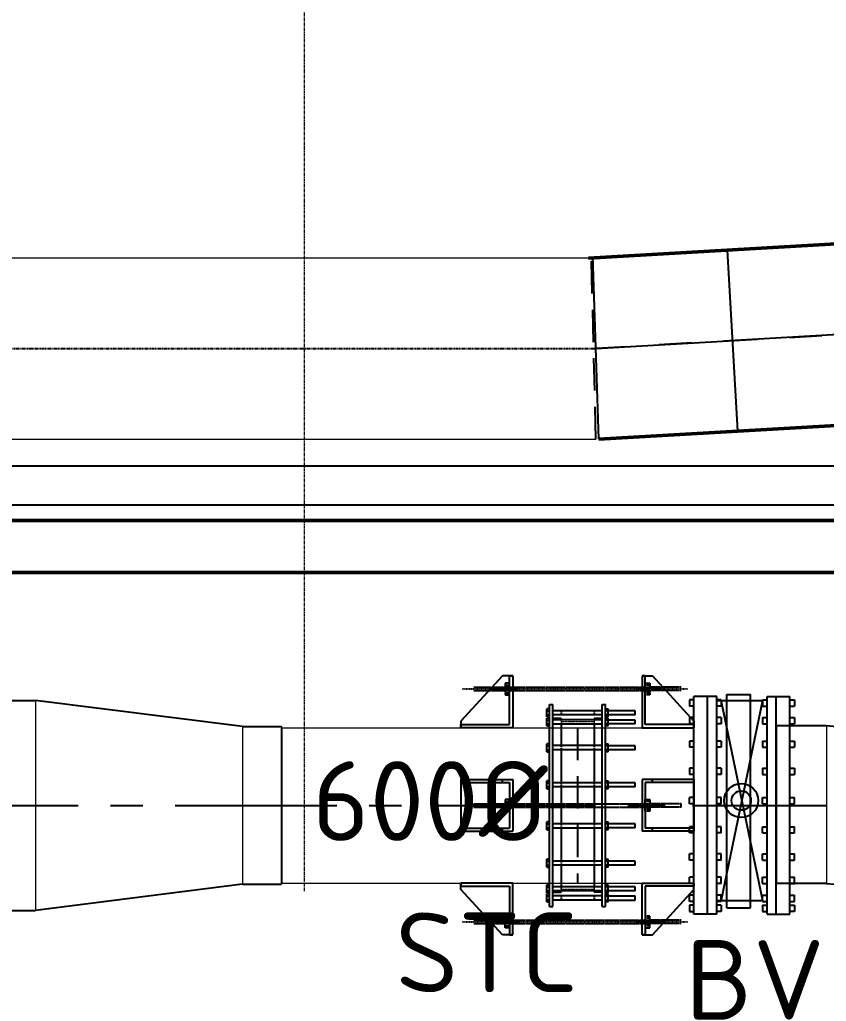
# Model space of a CAD drawing. Header units: inches. Extents: x 0 to 235202, y 0 to 361577.
# Drawn here: x 157082 to 160199, y 293602 to 297394 of the extents above; entities that cross this region are included whole.
import ezdxf

# ---------------------------------------------------------------- set-up
doc = ezdxf.new("R2010")
doc.units = ezdxf.units.IN
doc.header["$MEASUREMENT"] = 0
for name, pattern in [('CENTER', [2, 1.25, -0.25, 0.25, -0.25]), ('HIDDEN', [0.375, 0.25, -0.125]), ('PHANTOM2', [1.25, 0.625, -0.125, 0.125, -0.125, 0.125, -0.125])]:
    doc.linetypes.add(name, pattern=pattern)
for name, color, linetype, lineweight in [('.5', 8, 'Continuous', 0), ('DIM', 251, 'Continuous', 0), ('hid', 8, 'HIDDEN', 0), ('plan', 8, 'Continuous', 0)]:
    doc.layers.add(name, color=color, linetype=linetype, lineweight=lineweight)
for name, color, linetype in [('1', 1, 'CENTER'), ('2', 2, 'HIDDEN'), ('pipes', 2, 'Continuous'), ('sleeve type coupling', 1, 'Continuous'), ('steel elbow 90deg', 3, 'Continuous'), ('steel reducer', 2, 'Continuous'), ('text', 3, 'Continuous')]:
    doc.layers.add(name, color=color, linetype=linetype)
doc.styles.add('ISO', font='isocpeur.ttf')

msp = doc.modelspace()

# ---------------------------------------------------------------- linework, layer by layer
at = {"layer": '.5', "color": 8, "linetype": 'CENTER', "ltscale": 10}
msp.add_line((158182.6, 294028.3), (158182.6, 325313.4), dxfattribs=at)
at = {"color": 8, "linetype": 'CENTER', "ltscale": 500}
for p, q in [((163422.3, 296359.1), (159308.5, 296123.9)), ((159308.5, 296123.9), (163422.4, 296358.6)), ((153682.6, 294359.1), (160199.4, 294359.1))]:
    msp.add_line(p, q, dxfattribs=at)
at = {"color": 8, "linetype": 'PHANTOM2', "ltscale": 20}
msp.add_line((121165.6, 296123.9), (159308.5, 296123.9), dxfattribs=at)
at = {"color": 8}
for p, q in [((158947.3, 294859.1), (158787.3, 294684.1)), ((158987.3, 294859.1), (158947.3, 294859.1)), ((158975.3, 294671.1), (158975.3, 294859.1)), ((158975.3, 294859.1), (158987.3, 294859.1)), ((158987.3, 294859.1), (158987.3, 294659.1)), ((159487.7, 294859.1), (159527.7, 294859.1)), ((159499.7, 294859.1), (159487.7, 294859.1)), ((159487.7, 294859.1), (159487.7, 294659.1)), ((159499.7, 294671.1), (159499.7, 294859.1)), ((159527.7, 294859.1), (159687.7, 294684.1)), ((159687.7, 293939.4), (159687.7, 294779.4)), ((159775.7, 294779.4), (159687.7, 294779.4)), ((159739.7, 293939.4), (159739.7, 294779.4)), ((159775.7, 293939.4), (159775.7, 294779.4)), ((159815.3, 294763.9), (159815.3, 294787)), ((159905.6, 294763.9), (159905.6, 294787)), ((159970, 294779.4), (160058.7, 294779.4)), ((159970, 293939.4), (159970, 294779.4)), ((160006, 293939.4), (160006, 294779.4)), ((160058.7, 293939.4), (160058.7, 294779.4)), ((159670.5, 294767.2), (159670.5, 294743)), ((159687.7, 294767.2), (159670.5, 294767.2)), ((159687.7, 294743), (159670.5, 294743)), ((159774.8, 294763.9), (159952.8, 294763.9)), ((159792.9, 294767.2), (159775.7, 294767.2)), ((159792.9, 294743), (159775.7, 294743)), ((159792, 294767.2), (159952.8, 293991.4)), ((159952.8, 294763.9), (159792, 293988)), ((159792.9, 294767.2), (159792.9, 294743)), ((159952.8, 294767.2), (159952.8, 294743)), ((159952.8, 294767.2), (159970, 294767.2)), ((159952.8, 294743), (159970, 294743)), ((160058.7, 294767.2), (160075.9, 294767.2)), ((160058.7, 294743), (160075.9, 294743)), ((160075.9, 294767.2), (160075.9, 294743)), ((159670.5, 294698), (159670.5, 294673.7)), ((159687.7, 294698), (159670.5, 294698)), ((159792.9, 294698), (159775.7, 294698)), ((159792.9, 294698), (159792.9, 294673.7)), ((159952.8, 294698), (159952.8, 294673.7)), ((159952.8, 294698), (159970, 294698)), ((160058.7, 294698), (160075.9, 294698)), ((160075.9, 294698), (160075.9, 294673.7)), ((158787.3, 294684.1), (158787.3, 294659.1)), ((158787.3, 294659.1), (158787.3, 294671.1)), ((158787.3, 294671.1), (158975.3, 294671.1)), ((158987.3, 294659.1), (158787.3, 294659.1)), ((159487.7, 294659.1), (159687.7, 294659.1)), ((159687.7, 294671.1), (159499.7, 294671.1)), ((159687.7, 294673.7), (159670.5, 294673.7)), ((159687.7, 294684.1), (159687.7, 294659.1)), ((159687.7, 294659.1), (159687.7, 294671.1)), ((159792.9, 294673.7), (159775.7, 294673.7)), ((159952.8, 294673.7), (159970, 294673.7)), ((160058.7, 294673.7), (160075.9, 294673.7)), ((159670.5, 294607.7), (159670.5, 294583.5)), ((159687.7, 294607.7), (159670.5, 294607.7)), ((159687.7, 294583.5), (159670.5, 294583.5)), ((159792.9, 294607.7), (159775.7, 294607.7)), ((159792.9, 294583.5), (159775.7, 294583.5)), ((159792.9, 294607.7), (159792.9, 294583.5)), ((159952.8, 294607.7), (159952.8, 294583.5)), ((159952.8, 294607.7), (159970, 294607.7)), ((159952.8, 294583.5), (159970, 294583.5)), ((160058.7, 294607.7), (160075.9, 294607.7)), ((160058.7, 294583.5), (160075.9, 294583.5)), ((160075.9, 294607.7), (160075.9, 294583.5)), ((159670.5, 294502.6), (159670.5, 294478.3)), ((159687.7, 294502.6), (159670.5, 294502.6)), ((159687.7, 294478.3), (159670.5, 294478.3)), ((159792.9, 294502.6), (159775.7, 294502.6)), ((159792.9, 294478.3), (159775.7, 294478.3)), ((159792.9, 294502.6), (159792.9, 294478.3)), ((159952.8, 294502.6), (159952.8, 294478.3)), ((159952.8, 294502.6), (159970, 294502.6)), ((159952.8, 294478.3), (159970, 294478.3)), ((160058.7, 294502.6), (160075.9, 294502.6)), ((160058.7, 294478.3), (160075.9, 294478.3)), ((160075.9, 294502.6), (160075.9, 294478.3)), ((158787.3, 294459.1), (158987.3, 294459.1)), ((158787.3, 294459.1), (158787.3, 294259.1)), ((158787.3, 294447.1), (158975.3, 294447.1)), ((158947.3, 294447.1), (158947.3, 294459.1)), ((158975.3, 294447.1), (158975.3, 294271.1)), ((158987.3, 294459.1), (158987.3, 294259.1)), ((159687.7, 294459.1), (159487.7, 294459.1)), ((159487.7, 294459.1), (159487.7, 294259.1)), ((159687.7, 294447.1), (159499.7, 294447.1)), ((159499.7, 294447.1), (159499.7, 294271.1)), ((159527.7, 294447.1), (159527.7, 294459.1)), ((159687.7, 294459.1), (159687.7, 294259.1)), ((159687.7, 294389.7), (159670.5, 294389.7)), ((159670.5, 294365.5), (159670.5, 294389.7)), ((159687.7, 294365.5), (159670.5, 294365.5)), ((159792.9, 294389.7), (159775.7, 294389.7)), ((159792.9, 294365.5), (159775.7, 294365.5)), ((159792.9, 294365.5), (159792.9, 294389.7)), ((159952.8, 294389.7), (159970, 294389.7)), ((159952.8, 294365.5), (159952.8, 294389.7)), ((159952.8, 294365.5), (159970, 294365.5)), ((160058.7, 294389.7), (160075.9, 294389.7)), ((160058.7, 294365.5), (160075.9, 294365.5)), ((160075.9, 294365.5), (160075.9, 294389.7)), ((158787.3, 294271.1), (158975.3, 294271.1)), ((158787.3, 294259.1), (158987.3, 294259.1)), ((158947.3, 294259.1), (158947.3, 294271.1)), ((159687.7, 294259.1), (159487.7, 294259.1)), ((159687.7, 294271.1), (159499.7, 294271.1)), ((159527.7, 294259.1), (159527.7, 294271.1)), ((159687.7, 294276.9), (159670.5, 294276.9)), ((159670.5, 294252.7), (159670.5, 294276.9)), ((159687.7, 294252.7), (159670.5, 294252.7)), ((159792.9, 294276.9), (159775.7, 294276.9)), ((159792.9, 294252.7), (159775.7, 294252.7)), ((159792.9, 294252.7), (159792.9, 294276.9)), ((159952.8, 294276.9), (159970, 294276.9)), ((159952.8, 294252.7), (159952.8, 294276.9)), ((159952.8, 294252.7), (159970, 294252.7)), ((160058.7, 294276.9), (160075.9, 294276.9)), ((160058.7, 294252.7), (160075.9, 294252.7)), ((160075.9, 294252.7), (160075.9, 294276.9)), ((159687.7, 294171.8), (159670.5, 294171.8)), ((159670.5, 294147.6), (159670.5, 294171.8)), ((159792.9, 294171.8), (159775.7, 294171.8)), ((159792.9, 294147.6), (159792.9, 294171.8)), ((159952.8, 294171.8), (159970, 294171.8)), ((159952.8, 294147.6), (159952.8, 294171.8)), ((160058.7, 294171.8), (160075.9, 294171.8)), ((160075.9, 294147.6), (160075.9, 294171.8)), ((159687.7, 294147.6), (159670.5, 294147.6)), ((159792.9, 294147.6), (159775.7, 294147.6)), ((159952.8, 294147.6), (159970, 294147.6)), ((160058.7, 294147.6), (160075.9, 294147.6)), ((158787.3, 294034.1), (158787.3, 294059.1)), ((158787.3, 294059.1), (158787.3, 294047.1)), ((158987.3, 294059.1), (158787.3, 294059.1)), ((158987.3, 293859.1), (158987.3, 294059.1)), ((159487.7, 293859.1), (159487.7, 294059.1)), ((159487.7, 294059.1), (159687.7, 294059.1)), ((159687.7, 294081.5), (159670.5, 294081.5)), ((159670.5, 294057.3), (159670.5, 294081.5)), ((159687.7, 294057.3), (159670.5, 294057.3)), ((159687.7, 294034.1), (159687.7, 294059.1)), ((159687.7, 294059.1), (159687.7, 294047.1)), ((159792.9, 294081.5), (159775.7, 294081.5)), ((159792.9, 294057.3), (159775.7, 294057.3)), ((159792.9, 294057.3), (159792.9, 294081.5)), ((159952.8, 294081.5), (159970, 294081.5)), ((159952.8, 294057.3), (159952.8, 294081.5)), ((159952.8, 294057.3), (159970, 294057.3)), ((160058.7, 294081.5), (160075.9, 294081.5)), ((160058.7, 294057.3), (160075.9, 294057.3)), ((160075.9, 294057.3), (160075.9, 294081.5)), ((158787.3, 294047.1), (158975.3, 294047.1)), ((158947.3, 293859.1), (158787.3, 294034.1)), ((158975.3, 294047.1), (158975.3, 293859.1)), ((159687.7, 294047.1), (159499.7, 294047.1)), ((159499.7, 294047.1), (159499.7, 293859.1)), ((159527.7, 293859.1), (159687.7, 294034.1)), ((159687.7, 294012.2), (159670.5, 294012.2)), ((159670.5, 293988), (159670.5, 294012.2)), ((159687.7, 293988), (159670.5, 293988)), ((159774.8, 293991.4), (159952.8, 293991.4)), ((159792.9, 294012.2), (159775.7, 294012.2)), ((159792.9, 293988), (159775.7, 293988)), ((159792.9, 293988), (159792.9, 294012.2)), ((159815.3, 293963.7), (159815.3, 293991.4)), ((159905.6, 293963.7), (159905.6, 293991.4)), ((159952.8, 294012.2), (159970, 294012.2)), ((159952.8, 293988), (159952.8, 294012.2)), ((159952.8, 293988), (159970, 293988)), ((160058.7, 294012.2), (160075.9, 294012.2)), ((160058.7, 293988), (160075.9, 293988)), ((160075.9, 293988), (160075.9, 294012.2)), ((159687.7, 293974), (159670.5, 293974)), ((159670.5, 293974), (159670.5, 293949.8)), ((159670.5, 293949.8), (159687.7, 293949.8)), ((159775.7, 293939.4), (159687.7, 293939.4)), ((159792.9, 293974), (159775.7, 293974)), ((159792.9, 293949.8), (159775.7, 293949.8)), ((159792.9, 293974), (159792.9, 293949.8)), ((159952.8, 293974), (159970, 293974)), ((159952.8, 293974), (159952.8, 293949.8)), ((159952.8, 293949.8), (159970, 293949.8)), ((159970, 293939.4), (160058.7, 293939.4)), ((160058.7, 293974), (160075.9, 293974)), ((160075.9, 293949.8), (160058.7, 293949.8)), ((160075.9, 293974), (160075.9, 293949.8)), ((158987.3, 293859.1), (158947.3, 293859.1)), ((158975.3, 293859.1), (158987.3, 293859.1)), ((159487.7, 293859.1), (159527.7, 293859.1)), ((159499.7, 293859.1), (159487.7, 293859.1))]:
    msp.add_line(p, q, dxfattribs=at)
at = {"color": 8, "linetype": 'HIDDEN'}
for p, q in [((159815.3, 294787), (159905.6, 294787)), ((159815.3, 293991.4), (159815.3, 294763.9)), ((159905.6, 293991.4), (159905.6, 294763.9)), ((159815.3, 293963.7), (159905.6, 293963.7))]:
    msp.add_line(p, q, dxfattribs=at)
at = {"color": 8}
for radius in [65.7, 37.5]:
    msp.add_circle((159870.5, 294377.6), radius, dxfattribs=at)
at = {"layer": '1', "color": 8, "linetype": 'CENTER', "ltscale": 0.09}
for p, q in [((158793.1, 294809.1), (159662.9, 294809.1)), ((158793.1, 293909.1), (159662.9, 293909.1))]:
    msp.add_line(p, q, dxfattribs=at)
at = {"layer": '1', "color": 8}
for p, q in [((158837.3, 294815.7), (159499.7, 294815.7)), ((158837.3, 294815.7), (158958.1, 294815.7)), ((158900.7, 294802.5), (158900.7, 294815.7)), ((158900.7, 294802.5), (158900.7, 294815.7)), ((158904.8, 294802.5), (158904.8, 294815.7)), ((158904.8, 294802.5), (158904.8, 294815.7)), ((158904.8, 294802.5), (158904.8, 294815.7)), ((158904.8, 294802.5), (158904.8, 294815.7)), ((158908.9, 294802.5), (158908.9, 294815.7)), ((158908.9, 294802.5), (158908.9, 294815.7)), ((158912.7, 294802.5), (158912.7, 294815.7)), ((158912.7, 294802.5), (158912.7, 294815.7)), ((158916.8, 294802.5), (158916.8, 294815.7)), ((158916.8, 294802.5), (158916.8, 294815.7)), ((158916.8, 294802.5), (158916.8, 294815.7)), ((158916.8, 294802.5), (158916.8, 294815.7)), ((158920.9, 294802.5), (158920.9, 294815.7)), ((158920.9, 294802.5), (158920.9, 294815.7)), ((158925, 294802.5), (158925, 294815.7)), ((158925, 294802.5), (158925, 294815.7)), ((158929, 294802.5), (158929, 294815.7)), ((158929, 294802.5), (158929, 294815.7)), ((158933.1, 294802.5), (158933.1, 294815.7)), ((158933.1, 294802.5), (158933.1, 294815.7)), ((158937.2, 294802.5), (158937.2, 294815.7)), ((158937.2, 294802.5), (158937.2, 294815.7)), ((158941.3, 294802.5), (158941.3, 294815.7)), ((158941.3, 294802.5), (158941.3, 294815.7)), ((158945.4, 294802.5), (158945.4, 294815.7)), ((158945.4, 294802.5), (158945.4, 294815.7)), ((158949.5, 294802.5), (158949.5, 294815.7)), ((158949.5, 294802.5), (158949.5, 294815.7)), ((158953.6, 294802.5), (158953.6, 294815.7)), ((158953.6, 294802.5), (158953.6, 294815.7)), ((158957.6, 294802.5), (158957.6, 294815.7)), ((158957.6, 294802.5), (158957.6, 294815.7)), ((158975.3, 294831.8), (158958.1, 294831.8)), ((158958.1, 294831.8), (158958.1, 294786.3)), ((158975.3, 294831.8), (158958.1, 294831.8)), ((158958.1, 294831.8), (158958.1, 294786.3)), ((158958.1, 294823.7), (158975.3, 294823.7)), ((158958.1, 294823.7), (158975.3, 294823.7)), ((158975.3, 294786.3), (158975.3, 294831.8)), ((158975.3, 294786.3), (158975.3, 294831.8)), ((158978.1, 294802.5), (158978.1, 294815.7)), ((158978.1, 294802.5), (158978.1, 294815.7)), ((158982.2, 294802.5), (158982.2, 294815.7)), ((158982.2, 294802.5), (158982.2, 294815.7)), ((158986.3, 294802.5), (158986.3, 294815.7)), ((158986.3, 294802.5), (158986.3, 294815.7)), ((158990.3, 294802.5), (158990.3, 294815.7)), ((158990.3, 294802.5), (158990.3, 294815.7)), ((158994.4, 294802.5), (158994.4, 294815.7)), ((158994.4, 294802.5), (158994.4, 294815.7)), ((158998.5, 294802.5), (158998.5, 294815.7)), ((158998.5, 294802.5), (158998.5, 294815.7)), ((159002.6, 294802.5), (159002.6, 294815.7)), ((159002.6, 294802.5), (159002.6, 294815.7)), ((159006.7, 294802.5), (159006.7, 294815.7)), ((159006.7, 294802.5), (159006.7, 294815.7)), ((159468.3, 294802.5), (159468.3, 294815.7)), ((159468.3, 294802.5), (159468.3, 294815.7)), ((159472.4, 294802.5), (159472.4, 294815.7)), ((159472.4, 294802.5), (159472.4, 294815.7)), ((159476.5, 294802.5), (159476.5, 294815.7)), ((159476.5, 294802.5), (159476.5, 294815.7)), ((159480.6, 294802.5), (159480.6, 294815.7)), ((159480.6, 294802.5), (159480.6, 294815.7)), ((159484.7, 294802.5), (159484.7, 294815.7)), ((159484.7, 294802.5), (159484.7, 294815.7)), ((159488.7, 294802.5), (159488.7, 294815.7)), ((159488.7, 294802.5), (159488.7, 294815.7)), ((159492.8, 294802.5), (159492.8, 294815.7)), ((159492.8, 294802.5), (159492.8, 294815.7)), ((159496.9, 294802.5), (159496.9, 294815.7)), ((159496.9, 294802.5), (159496.9, 294815.7)), ((159499.7, 294831.8), (159516.9, 294831.8)), ((159499.7, 294786.3), (159499.7, 294831.8)), ((159499.7, 294831.8), (159516.9, 294831.8)), ((159499.7, 294786.3), (159499.7, 294831.8)), ((159516.9, 294823.7), (159499.7, 294823.7)), ((159516.9, 294823.7), (159499.7, 294823.7)), ((159516.9, 294831.8), (159516.9, 294786.3)), ((159516.9, 294831.8), (159516.9, 294786.3)), ((159637.7, 294815.7), (159516.9, 294815.7)), ((159517.4, 294802.5), (159517.4, 294815.7)), ((159517.4, 294802.5), (159517.4, 294815.7)), ((159521.4, 294802.5), (159521.4, 294815.7)), ((159521.4, 294802.5), (159521.4, 294815.7)), ((159525.5, 294802.5), (159525.5, 294815.7)), ((159525.5, 294802.5), (159525.5, 294815.7)), ((159529.6, 294802.5), (159529.6, 294815.7)), ((159529.6, 294802.5), (159529.6, 294815.7)), ((159533.7, 294802.5), (159533.7, 294815.7)), ((159533.7, 294802.5), (159533.7, 294815.7)), ((159537.8, 294802.5), (159537.8, 294815.7)), ((159537.8, 294802.5), (159537.8, 294815.7)), ((159541.9, 294802.5), (159541.9, 294815.7)), ((159541.9, 294802.5), (159541.9, 294815.7)), ((159546, 294802.5), (159546, 294815.7)), ((159546, 294802.5), (159546, 294815.7)), ((159550, 294802.5), (159550, 294815.7)), ((159550, 294802.5), (159550, 294815.7)), ((159554.1, 294802.5), (159554.1, 294815.7)), ((159554.1, 294802.5), (159554.1, 294815.7)), ((159558.2, 294802.5), (159558.2, 294815.7)), ((159558.2, 294802.5), (159558.2, 294815.7)), ((159558.2, 294802.5), (159558.2, 294815.7)), ((159558.2, 294802.5), (159558.2, 294815.7)), ((159562.3, 294802.5), (159562.3, 294815.7)), ((159562.3, 294802.5), (159562.3, 294815.7)), ((158837.3, 294802.5), (158958.1, 294802.5)), ((158837.3, 294802.4), (159499.7, 294802.4)), ((158958.1, 294794.5), (158975.3, 294794.5)), ((158958.1, 294794.5), (158975.3, 294794.5)), ((158958.1, 294786.3), (158975.3, 294786.3)), ((158958.1, 294786.3), (158975.3, 294786.3)), ((159516.9, 294794.5), (159499.7, 294794.5)), ((159516.9, 294794.5), (159499.7, 294794.5)), ((159516.9, 294786.3), (159499.7, 294786.3)), ((159516.9, 294786.3), (159499.7, 294786.3)), ((159637.7, 294802.5), (159516.9, 294802.5)), ((158837.3, 294365.7), (159499.7, 294365.7)), ((158837.3, 294365.7), (158958.1, 294365.7)), ((158837.3, 294352.5), (158837.3, 294365.7)), ((158837.3, 294352.5), (158837.3, 294365.7)), ((158900.7, 294352.5), (158900.7, 294365.7)), ((158900.7, 294352.5), (158900.7, 294365.7)), ((158904.8, 294352.5), (158904.8, 294365.7)), ((158904.8, 294352.5), (158904.8, 294365.7)), ((158904.8, 294352.5), (158904.8, 294365.7)), ((158904.8, 294352.5), (158904.8, 294365.7)), ((158908.9, 294352.5), (158908.9, 294365.7)), ((158908.9, 294352.5), (158908.9, 294365.7)), ((158912.7, 294352.5), (158912.7, 294365.7)), ((158912.7, 294352.5), (158912.7, 294365.7)), ((158916.8, 294352.5), (158916.8, 294365.7)), ((158916.8, 294352.5), (158916.8, 294365.7)), ((158916.8, 294352.5), (158916.8, 294365.7)), ((158916.8, 294352.5), (158916.8, 294365.7)), ((158920.9, 294352.5), (158920.9, 294365.7)), ((158920.9, 294352.5), (158920.9, 294365.7)), ((158925, 294352.5), (158925, 294365.7)), ((158925, 294352.5), (158925, 294365.7)), ((158929, 294352.5), (158929, 294365.7)), ((158929, 294352.5), (158929, 294365.7)), ((158933.1, 294352.5), (158933.1, 294365.7)), ((158933.1, 294352.5), (158933.1, 294365.7)), ((158937.2, 294352.5), (158937.2, 294365.7)), ((158937.2, 294352.5), (158937.2, 294365.7)), ((158941.3, 294352.5), (158941.3, 294365.7)), ((158941.3, 294352.5), (158941.3, 294365.7)), ((158945.4, 294352.5), (158945.4, 294365.7)), ((158945.4, 294352.5), (158945.4, 294365.7)), ((158949.5, 294352.5), (158949.5, 294365.7)), ((158949.5, 294352.5), (158949.5, 294365.7)), ((158953.6, 294352.5), (158953.6, 294365.7)), ((158953.6, 294352.5), (158953.6, 294365.7)), ((158957.6, 294352.5), (158957.6, 294365.7)), ((158957.6, 294352.5), (158957.6, 294365.7)), ((158975.3, 294381.8), (158958.1, 294381.8)), ((158958.1, 294381.8), (158958.1, 294336.3)), ((158975.3, 294381.8), (158958.1, 294381.8)), ((158958.1, 294381.8), (158958.1, 294336.3)), ((158958.1, 294373.7), (158975.3, 294373.7)), ((158958.1, 294373.7), (158975.3, 294373.7)), ((158975.3, 294336.3), (158975.3, 294381.8)), ((158975.3, 294336.3), (158975.3, 294381.8)), ((158978.1, 294352.5), (158978.1, 294365.7)), ((158978.1, 294352.5), (158978.1, 294365.7)), ((158982.2, 294352.5), (158982.2, 294365.7)), ((158982.2, 294352.5), (158982.2, 294365.7)), ((158986.3, 294352.5), (158986.3, 294365.7)), ((158986.3, 294352.5), (158986.3, 294365.7)), ((158990.3, 294352.5), (158990.3, 294365.7)), ((158990.3, 294352.5), (158990.3, 294365.7)), ((158994.4, 294352.5), (158994.4, 294365.7)), ((158994.4, 294352.5), (158994.4, 294365.7)), ((158998.5, 294352.5), (158998.5, 294365.7)), ((158998.5, 294352.5), (158998.5, 294365.7)), ((159002.6, 294352.5), (159002.6, 294365.7)), ((159002.6, 294352.5), (159002.6, 294365.7)), ((159006.7, 294352.5), (159006.7, 294365.7)), ((159006.7, 294352.5), (159006.7, 294365.7)), ((159468.3, 294352.5), (159468.3, 294365.7)), ((159468.3, 294352.5), (159468.3, 294365.7)), ((159472.4, 294352.5), (159472.4, 294365.7)), ((159472.4, 294352.5), (159472.4, 294365.7)), ((159476.5, 294352.5), (159476.5, 294365.7)), ((159476.5, 294352.5), (159476.5, 294365.7)), ((159480.6, 294352.5), (159480.6, 294365.7)), ((159480.6, 294352.5), (159480.6, 294365.7)), ((159484.7, 294352.5), (159484.7, 294365.7)), ((159484.7, 294352.5), (159484.7, 294365.7)), ((159488.7, 294352.5), (159488.7, 294365.7)), ((159488.7, 294352.5), (159488.7, 294365.7)), ((159492.8, 294352.5), (159492.8, 294365.7)), ((159492.8, 294352.5), (159492.8, 294365.7)), ((159496.9, 294352.5), (159496.9, 294365.7)), ((159496.9, 294352.5), (159496.9, 294365.7)), ((159499.7, 294381.8), (159516.9, 294381.8)), ((159499.7, 294336.3), (159499.7, 294381.8)), ((159499.7, 294381.8), (159516.9, 294381.8)), ((159499.7, 294336.3), (159499.7, 294381.8)), ((159516.9, 294373.7), (159499.7, 294373.7)), ((159516.9, 294373.7), (159499.7, 294373.7)), ((159516.9, 294381.8), (159516.9, 294336.3)), ((159516.9, 294381.8), (159516.9, 294336.3)), ((159637.7, 294365.7), (159516.9, 294365.7)), ((159517.4, 294352.5), (159517.4, 294365.7)), ((159517.4, 294352.5), (159517.4, 294365.7)), ((159521.4, 294352.5), (159521.4, 294365.7)), ((159521.4, 294352.5), (159521.4, 294365.7)), ((159525.5, 294352.5), (159525.5, 294365.7)), ((159525.5, 294352.5), (159525.5, 294365.7)), ((159529.6, 294352.5), (159529.6, 294365.7)), ((159529.6, 294352.5), (159529.6, 294365.7)), ((159533.7, 294352.5), (159533.7, 294365.7)), ((159533.7, 294352.5), (159533.7, 294365.7)), ((159537.8, 294352.5), (159537.8, 294365.7)), ((159537.8, 294352.5), (159537.8, 294365.7)), ((159541.9, 294352.5), (159541.9, 294365.7)), ((159541.9, 294352.5), (159541.9, 294365.7)), ((159546, 294352.5), (159546, 294365.7)), ((159546, 294352.5), (159546, 294365.7)), ((159550, 294352.5), (159550, 294365.7)), ((159550, 294352.5), (159550, 294365.7)), ((159554.1, 294352.5), (159554.1, 294365.7)), ((159554.1, 294352.5), (159554.1, 294365.7)), ((159558.2, 294352.5), (159558.2, 294365.7)), ((159558.2, 294352.5), (159558.2, 294365.7)), ((159558.2, 294352.5), (159558.2, 294365.7)), ((159558.2, 294352.5), (159558.2, 294365.7)), ((159562.3, 294352.5), (159562.3, 294365.7)), ((159562.3, 294352.5), (159562.3, 294365.7)), ((159566.1, 294352.5), (159566.1, 294365.7)), ((159566.1, 294352.5), (159566.1, 294365.7)), ((159570.2, 294352.5), (159570.2, 294365.7)), ((159570.2, 294352.5), (159570.2, 294365.7)), ((159570.2, 294352.5), (159570.2, 294365.7)), ((159570.2, 294352.5), (159570.2, 294365.7)), ((159574.3, 294352.5), (159574.3, 294365.7)), ((159574.3, 294352.5), (159574.3, 294365.7)), ((159637.7, 294352.5), (159637.7, 294365.7)), ((159637.7, 294352.5), (159637.7, 294365.7)), ((158837.3, 294352.5), (158958.1, 294352.5)), ((158837.3, 294352.4), (159499.7, 294352.4)), ((158958.1, 294344.5), (158975.3, 294344.5)), ((158958.1, 294344.5), (158975.3, 294344.5)), ((158958.1, 294336.3), (158975.3, 294336.3)), ((158958.1, 294336.3), (158975.3, 294336.3)), ((159516.9, 294344.5), (159499.7, 294344.5)), ((159516.9, 294344.5), (159499.7, 294344.5)), ((159516.9, 294336.3), (159499.7, 294336.3)), ((159516.9, 294336.3), (159499.7, 294336.3)), ((159637.7, 294352.5), (159516.9, 294352.5)), ((158837.3, 293915.7), (159499.7, 293915.7)), ((158837.3, 293915.7), (158958.1, 293915.7)), ((158837.3, 293902.5), (159499.7, 293902.5)), ((158837.3, 293902.5), (158958.1, 293902.5)), ((158900.7, 293915.7), (158900.7, 293902.5)), ((158900.7, 293915.7), (158900.7, 293902.5)), ((158904.8, 293915.7), (158904.8, 293902.5)), ((158904.8, 293915.7), (158904.8, 293902.5)), ((158904.8, 293915.7), (158904.8, 293902.5)), ((158904.8, 293915.7), (158904.8, 293902.5)), ((158908.9, 293915.7), (158908.9, 293902.5)), ((158908.9, 293915.7), (158908.9, 293902.5)), ((158912.7, 293915.7), (158912.7, 293902.5)), ((158912.7, 293915.7), (158912.7, 293902.5)), ((158916.8, 293915.7), (158916.8, 293902.5)), ((158916.8, 293915.7), (158916.8, 293902.5)), ((158916.8, 293915.7), (158916.8, 293902.5)), ((158916.8, 293915.7), (158916.8, 293902.5)), ((158920.9, 293915.7), (158920.9, 293902.5)), ((158920.9, 293915.7), (158920.9, 293902.5)), ((158925, 293915.7), (158925, 293902.5)), ((158925, 293915.7), (158925, 293902.5)), ((158929, 293915.7), (158929, 293902.5)), ((158929, 293915.7), (158929, 293902.5)), ((158933.1, 293915.7), (158933.1, 293902.5)), ((158933.1, 293915.7), (158933.1, 293902.5)), ((158937.2, 293915.7), (158937.2, 293902.5)), ((158937.2, 293915.7), (158937.2, 293902.5)), ((158941.3, 293915.7), (158941.3, 293902.5)), ((158941.3, 293915.7), (158941.3, 293902.5)), ((158945.4, 293915.7), (158945.4, 293902.5)), ((158945.4, 293915.7), (158945.4, 293902.5)), ((158949.5, 293915.7), (158949.5, 293902.5)), ((158949.5, 293915.7), (158949.5, 293902.5)), ((158953.6, 293915.7), (158953.6, 293902.5)), ((158953.6, 293915.7), (158953.6, 293902.5)), ((158957.6, 293915.7), (158957.6, 293902.5)), ((158957.6, 293915.7), (158957.6, 293902.5)), ((158958.1, 293886.3), (158958.1, 293931.8)), ((158958.1, 293931.8), (158975.3, 293931.8)), ((158958.1, 293886.3), (158958.1, 293931.8)), ((158958.1, 293931.8), (158975.3, 293931.8)), ((158958.1, 293923.7), (158975.3, 293923.7)), ((158958.1, 293923.7), (158975.3, 293923.7)), ((158975.3, 293931.8), (158975.3, 293886.3)), ((158975.3, 293931.8), (158975.3, 293886.3)), ((158978.1, 293915.7), (158978.1, 293902.5)), ((158978.1, 293915.7), (158978.1, 293902.5)), ((158982.2, 293915.7), (158982.2, 293902.5)), ((158982.2, 293915.7), (158982.2, 293902.5)), ((158986.3, 293915.7), (158986.3, 293902.5)), ((158986.3, 293915.7), (158986.3, 293902.5)), ((158990.3, 293915.7), (158990.3, 293902.5)), ((158990.3, 293915.7), (158990.3, 293902.5)), ((158994.4, 293915.7), (158994.4, 293902.5)), ((158994.4, 293915.7), (158994.4, 293902.5)), ((158998.5, 293915.7), (158998.5, 293902.5)), ((158998.5, 293915.7), (158998.5, 293902.5)), ((159002.6, 293915.7), (159002.6, 293902.5)), ((159002.6, 293915.7), (159002.6, 293902.5)), ((159006.7, 293915.7), (159006.7, 293902.5)), ((159006.7, 293915.7), (159006.7, 293902.5)), ((159468.3, 293915.7), (159468.3, 293902.5)), ((159468.3, 293915.7), (159468.3, 293902.5)), ((159472.4, 293915.7), (159472.4, 293902.5)), ((159472.4, 293915.7), (159472.4, 293902.5)), ((159476.5, 293915.7), (159476.5, 293902.5)), ((159476.5, 293915.7), (159476.5, 293902.5)), ((159480.6, 293915.7), (159480.6, 293902.5)), ((159480.6, 293915.7), (159480.6, 293902.5)), ((159484.7, 293915.7), (159484.7, 293902.5)), ((159484.7, 293915.7), (159484.7, 293902.5)), ((159488.7, 293915.7), (159488.7, 293902.5)), ((159488.7, 293915.7), (159488.7, 293902.5)), ((159492.8, 293915.7), (159492.8, 293902.5)), ((159492.8, 293915.7), (159492.8, 293902.5)), ((159496.9, 293915.7), (159496.9, 293902.5)), ((159496.9, 293915.7), (159496.9, 293902.5)), ((159516.9, 293931.8), (159499.7, 293931.8)), ((159499.7, 293931.8), (159499.7, 293886.3)), ((159516.9, 293931.8), (159499.7, 293931.8)), ((159499.7, 293931.8), (159499.7, 293886.3)), ((159516.9, 293923.7), (159499.7, 293923.7)), ((159516.9, 293923.7), (159499.7, 293923.7)), ((159516.9, 293886.3), (159516.9, 293931.8)), ((159516.9, 293886.3), (159516.9, 293931.8)), ((159637.7, 293915.7), (159516.9, 293915.7)), ((159637.7, 293902.5), (159516.9, 293902.5)), ((159517.4, 293915.7), (159517.4, 293902.5)), ((159517.4, 293915.7), (159517.4, 293902.5)), ((159521.4, 293915.7), (159521.4, 293902.5)), ((159521.4, 293915.7), (159521.4, 293902.5)), ((159525.5, 293915.7), (159525.5, 293902.5)), ((159525.5, 293915.7), (159525.5, 293902.5)), ((159529.6, 293915.7), (159529.6, 293902.5)), ((159529.6, 293915.7), (159529.6, 293902.5)), ((159533.7, 293915.7), (159533.7, 293902.5)), ((159533.7, 293915.7), (159533.7, 293902.5)), ((159537.8, 293915.7), (159537.8, 293902.5)), ((159537.8, 293915.7), (159537.8, 293902.5)), ((159541.9, 293915.7), (159541.9, 293902.5)), ((159541.9, 293915.7), (159541.9, 293902.5)), ((159546, 293915.7), (159546, 293902.5)), ((159546, 293915.7), (159546, 293902.5)), ((159550, 293915.7), (159550, 293902.5)), ((159550, 293915.7), (159550, 293902.5)), ((159554.1, 293915.7), (159554.1, 293902.5)), ((159554.1, 293915.7), (159554.1, 293902.5)), ((159558.2, 293915.7), (159558.2, 293902.5)), ((159558.2, 293915.7), (159558.2, 293902.5)), ((159558.2, 293915.7), (159558.2, 293902.5)), ((159558.2, 293915.7), (159558.2, 293902.5)), ((159562.3, 293915.7), (159562.3, 293902.5)), ((159562.3, 293915.7), (159562.3, 293902.5)), ((159566.1, 293915.7), (159566.1, 293902.5)), ((159566.1, 293915.7), (159566.1, 293902.5)), ((159570.2, 293915.7), (159570.2, 293902.5)), ((159570.2, 293915.7), (159570.2, 293902.5)), ((159570.2, 293915.7), (159570.2, 293902.5)), ((159570.2, 293915.7), (159570.2, 293902.5)), ((159574.3, 293915.7), (159574.3, 293902.5)), ((159574.3, 293915.7), (159574.3, 293902.5)), ((158958.1, 293894.5), (158975.3, 293894.5)), ((158958.1, 293894.5), (158975.3, 293894.5)), ((158975.3, 293886.3), (158958.1, 293886.3)), ((158975.3, 293886.3), (158958.1, 293886.3)), ((159516.9, 293894.5), (159499.7, 293894.5)), ((159516.9, 293894.5), (159499.7, 293894.5)), ((159499.7, 293886.3), (159516.9, 293886.3)), ((159499.7, 293886.3), (159516.9, 293886.3))]:
    msp.add_line(p, q, dxfattribs=at)
at = {"layer": '1', "color": 8, "linetype": 'HIDDEN', "ltscale": 0.009}
for p, q in [((158975.3, 294815.7), (158958.1, 294815.7)), ((158961.7, 294802.5), (158961.7, 294815.7)), ((158961.7, 294802.5), (158961.7, 294815.7)), ((158965.8, 294802.5), (158965.8, 294815.7)), ((158965.8, 294802.5), (158965.8, 294815.7)), ((158969.9, 294802.5), (158969.9, 294815.7)), ((158969.9, 294802.5), (158969.9, 294815.7)), ((158974, 294802.5), (158974, 294815.7)), ((158974, 294802.5), (158974, 294815.7)), ((159499.7, 294815.7), (159516.9, 294815.7)), ((159501, 294802.5), (159501, 294815.7)), ((159501, 294802.5), (159501, 294815.7)), ((159505.1, 294802.5), (159505.1, 294815.7)), ((159505.1, 294802.5), (159505.1, 294815.7)), ((159509.2, 294802.5), (159509.2, 294815.7)), ((159509.2, 294802.5), (159509.2, 294815.7)), ((159513.3, 294802.5), (159513.3, 294815.7)), ((159513.3, 294802.5), (159513.3, 294815.7)), ((158975.3, 294802.5), (158958.1, 294802.5)), ((159499.7, 294802.5), (159516.9, 294802.5)), ((158975.3, 294365.7), (158958.1, 294365.7)), ((158961.7, 294352.5), (158961.7, 294365.7)), ((158961.7, 294352.5), (158961.7, 294365.7)), ((158965.8, 294352.5), (158965.8, 294365.7)), ((158965.8, 294352.5), (158965.8, 294365.7)), ((158969.9, 294352.5), (158969.9, 294365.7)), ((158969.9, 294352.5), (158969.9, 294365.7)), ((158974, 294352.5), (158974, 294365.7)), ((158974, 294352.5), (158974, 294365.7)), ((159499.7, 294365.7), (159516.9, 294365.7)), ((159501, 294352.5), (159501, 294365.7)), ((159501, 294352.5), (159501, 294365.7)), ((159505.1, 294352.5), (159505.1, 294365.7)), ((159505.1, 294352.5), (159505.1, 294365.7)), ((159509.2, 294352.5), (159509.2, 294365.7)), ((159509.2, 294352.5), (159509.2, 294365.7)), ((159513.3, 294352.5), (159513.3, 294365.7)), ((159513.3, 294352.5), (159513.3, 294365.7)), ((158975.3, 294352.5), (158958.1, 294352.5)), ((159499.7, 294352.5), (159516.9, 294352.5)), ((158975.3, 293915.7), (158958.1, 293915.7)), ((158975.3, 293902.5), (158958.1, 293902.5)), ((158961.7, 293915.7), (158961.7, 293902.5)), ((158961.7, 293915.7), (158961.7, 293902.5)), ((158965.8, 293915.7), (158965.8, 293902.5)), ((158965.8, 293915.7), (158965.8, 293902.5)), ((158969.9, 293915.7), (158969.9, 293902.5)), ((158969.9, 293915.7), (158969.9, 293902.5)), ((158974, 293915.7), (158974, 293902.5)), ((158974, 293915.7), (158974, 293902.5)), ((159499.7, 293915.7), (159516.9, 293915.7)), ((159499.7, 293902.5), (159516.9, 293902.5)), ((159501, 293915.7), (159501, 293902.5)), ((159501, 293915.7), (159501, 293902.5)), ((159505.1, 293915.7), (159505.1, 293902.5)), ((159505.1, 293915.7), (159505.1, 293902.5)), ((159509.2, 293915.7), (159509.2, 293902.5)), ((159509.2, 293915.7), (159509.2, 293902.5)), ((159513.3, 293915.7), (159513.3, 293902.5)), ((159513.3, 293915.7), (159513.3, 293902.5))]:
    msp.add_line(p, q, dxfattribs=at)
at = {"layer": '2', "color": 8}
for p, q in [((159320, 295774.1), (159297.1, 296473.7)), ((158093.5, 294659.1), (158093.5, 294059.1))]:
    msp.add_line(p, q, dxfattribs=at)
at = {"layer": '2', "color": 8, "linetype": 'HIDDEN', "ltscale": 500}
msp.add_line((159237.7, 294659.2), (159237.7, 294059.1), dxfattribs=at)
at = {"layer": 'DIM', "color": 8, "lineweight": 50}
for p, q in [((163410.9, 296709), (159280, 296472.8)), ((163450.9, 296010.1), (159320, 295774))]:
    msp.add_line(p, q, dxfattribs=at)
at = {"layer": 'DIM', "color": 8}
for p, q in [((143134, 296473.9), (159308.5, 296473.9)), ((143134, 295773.9), (159308.5, 295773.9)), ((158093.5, 294663.9), (158093.5, 294054.4)), ((158093.5, 294659.1), (159687.7, 294659.1)), ((160199.4, 294666.8), (160199.4, 294057.3)), ((158093.5, 294059.1), (159687.7, 294059.1))]:
    msp.add_line(p, q, dxfattribs=at)
at = {"layer": 'DIM', "color": 8, "ltscale": 200}
for p, q in [((157143.5, 294764.5), (157143.5, 293953.7)), ((157943.5, 294663.9), (157943.5, 294054.4))]:
    msp.add_line(p, q, dxfattribs=at)
at = {"layer": 'hid', "color": 8, "ltscale": 0.1}
for p, q in [((159174, 294689.2), (159174, 294673.2)), ((159174, 294689.2), (159174, 294673.2)), ((159174, 294682.9), (159301.4, 294682.9)), ((159301.4, 294689.2), (159301.4, 294673.2)), ((159301.4, 294689.2), (159301.4, 294673.2)), ((159174, 294045), (159174, 294029)), ((159174, 294029), (159174, 294045)), ((159174, 294035.4), (159301.4, 294035.4)), ((159301.4, 294045), (159301.4, 294029)), ((159301.4, 294029), (159301.4, 294045))]:
    msp.add_line(p, q, dxfattribs=at)
at = {"layer": 'pipes', "color": 8, "ltscale": 2000}
for p, q in [((163937.6, 295669.2), (142873.6, 295669.1)), ((163937.6, 295519.2), (142878.4, 295519.1))]:
    msp.add_line(p, q, dxfattribs=at)
at = {"layer": 'plan', "color": 8, "lineweight": 50}
for p, q in [((151927.6, 295459.1), (162718.9, 295459.1)), ((152127.6, 295259.1), (162518.9, 295259.1))]:
    msp.add_line(p, q, dxfattribs=at)
at = {"layer": 'sleeve type coupling', "color": 8}
for p, q in [((159130, 294749.1), (159142, 294749.1)), ((159130, 293969.1), (159130, 294749.1)), ((159142, 293969.1), (159142, 294749.1)), ((159333.4, 294749.1), (159345.4, 294749.1)), ((159333.4, 293969.1), (159333.4, 294749.1)), ((159345.4, 293969.1), (159345.4, 294749.1)), ((159130, 294732), (159119.7, 294732)), ((159119.7, 294701.2), (159119.7, 294732)), ((159119.7, 294724.3), (159130, 294724.3)), ((159119.7, 294708.9), (159130, 294708.9)), ((159119.7, 294701.2), (159130, 294701.2)), ((159130, 294696.6), (159119.7, 294696.6)), ((159119.7, 294665.8), (159119.7, 294696.6)), ((159333.4, 294724.6), (159142, 294724.6)), ((159333.4, 294708.6), (159142, 294708.6)), ((159174, 294694.9), (159142, 294694.9)), ((159174, 294694.9), (159174, 294689.2)), ((159301.4, 294694.9), (159301.4, 294689.2)), ((159333.4, 294694.9), (159301.4, 294694.9)), ((159333.4, 294688.9), (159333.4, 294694.9)), ((159345.4, 294732), (159355.7, 294732)), ((159460, 294724.3), (159345.4, 294724.3)), ((159460, 294708.9), (159345.4, 294708.9)), ((159355.7, 294701.2), (159345.4, 294701.2)), ((159345.4, 294696.6), (159355.7, 294696.6)), ((159355.7, 294701.2), (159355.7, 294732)), ((159355.7, 294665.8), (159355.7, 294696.6)), ((159460, 294708.9), (159460, 294724.3)), ((159119.7, 294688.9), (159130, 294688.9)), ((159119.7, 294673.5), (159130, 294673.5)), ((159119.7, 294665.8), (159130, 294665.8)), ((159333.4, 294689.2), (159142, 294689.2)), ((159333.4, 294673.2), (159142, 294673.2)), ((159174, 294673.2), (159174, 294590)), ((159301.4, 294673.2), (159301.4, 294590)), ((159460, 294688.9), (159345.4, 294688.9)), ((159460, 294673.5), (159345.4, 294673.5)), ((159355.7, 294665.8), (159345.4, 294665.8)), ((159460, 294673.5), (159460, 294688.9)), ((159130, 294597.4), (159119.7, 294597.4)), ((159119.7, 294566.6), (159119.7, 294597.4)), ((159119.7, 294589.7), (159130, 294589.7)), ((159333.4, 294590), (159142, 294590)), ((159345.4, 294597.4), (159355.7, 294597.4)), ((159460, 294589.7), (159345.4, 294589.7)), ((159355.7, 294566.6), (159355.7, 294597.4)), ((159460, 294574.3), (159460, 294589.7)), ((159119.7, 294574.3), (159130, 294574.3)), ((159119.7, 294566.6), (159130, 294566.6)), ((159333.4, 294574), (159142, 294574)), ((159174, 294574), (159174, 294446.7)), ((159301.4, 294574), (159301.4, 294446.7)), ((159460, 294574.3), (159345.4, 294574.3)), ((159355.7, 294566.6), (159345.4, 294566.6)), ((159130, 294454.1), (159119.7, 294454.1)), ((159119.7, 294423.2), (159119.7, 294454.1)), ((159119.7, 294446.4), (159130, 294446.4)), ((159119.7, 294431), (159130, 294431)), ((159333.4, 294446.7), (159142, 294446.7)), ((159333.4, 294430.7), (159142, 294430.7)), ((159174, 294430.7), (159174, 294287.6)), ((159301.4, 294430.7), (159301.4, 294287.6)), ((159345.4, 294454.1), (159355.7, 294454.1)), ((159460, 294446.4), (159345.4, 294446.4)), ((159460, 294431), (159345.4, 294431)), ((159355.7, 294423.2), (159355.7, 294454.1)), ((159460, 294431), (159460, 294446.4)), ((159119.7, 294423.2), (159130, 294423.2)), ((159355.7, 294423.2), (159345.4, 294423.2)), ((159130, 294295), (159119.7, 294295)), ((159119.7, 294264.1), (159119.7, 294295)), ((159119.7, 294287.3), (159130, 294287.3)), ((159333.4, 294287.6), (159142, 294287.6)), ((159345.4, 294295), (159355.7, 294295)), ((159460, 294287.3), (159345.4, 294287.3)), ((159355.7, 294264.1), (159355.7, 294295)), ((159460, 294271.9), (159460, 294287.3)), ((159119.7, 294271.9), (159130, 294271.9)), ((159119.7, 294264.1), (159130, 294264.1)), ((159333.4, 294271.6), (159142, 294271.6)), ((159174, 294271.6), (159174, 294144.2)), ((159301.4, 294271.6), (159301.4, 294144.2)), ((159460, 294271.9), (159345.4, 294271.9)), ((159355.7, 294264.1), (159345.4, 294264.1)), ((159119.7, 294120.8), (159119.7, 294151.7)), ((159130, 294151.7), (159119.7, 294151.7)), ((159119.7, 294143.9), (159130, 294143.9)), ((159119.7, 294128.5), (159130, 294128.5)), ((159333.4, 294144.2), (159142, 294144.2)), ((159333.4, 294128.2), (159142, 294128.2)), ((159174, 294128.2), (159174, 294045)), ((159301.4, 294128.2), (159301.4, 294045)), ((159345.4, 294151.7), (159355.7, 294151.7)), ((159460, 294143.9), (159345.4, 294143.9)), ((159460, 294128.5), (159345.4, 294128.5)), ((159355.7, 294120.8), (159355.7, 294151.7)), ((159460, 294128.5), (159460, 294143.9)), ((159119.7, 294120.8), (159130, 294120.8)), ((159355.7, 294120.8), (159345.4, 294120.8)), ((159130, 294052.5), (159119.7, 294052.5)), ((159119.7, 294021.6), (159119.7, 294052.5)), ((159345.4, 294052.5), (159355.7, 294052.5)), ((159355.7, 294021.6), (159355.7, 294052.5)), ((159119.7, 294044.7), (159130, 294044.7)), ((159119.7, 294029.3), (159130, 294029.3)), ((159119.7, 294021.6), (159130, 294021.6)), ((159130, 294017), (159119.7, 294017)), ((159119.7, 293986.2), (159119.7, 294017)), ((159333.4, 294045), (159142, 294045)), ((159333.4, 294029), (159142, 294029)), ((159142, 294023.4), (159174, 294023.4)), ((159174, 294029), (159174, 294023.4)), ((159301.4, 294029), (159301.4, 294023.4)), ((159333.4, 294023.4), (159301.4, 294023.4)), ((159460, 294044.7), (159345.4, 294044.7)), ((159460, 294029.3), (159345.4, 294029.3)), ((159355.7, 294021.6), (159345.4, 294021.6)), ((159345.4, 294017), (159355.7, 294017)), ((159355.7, 293986.2), (159355.7, 294017)), ((159460, 294029.3), (159460, 294044.7)), ((159119.7, 294009.3), (159130, 294009.3)), ((159119.7, 293993.9), (159130, 293993.9)), ((159119.7, 293986.2), (159130, 293986.2)), ((159333.4, 294009.6), (159142, 294009.6)), ((159333.4, 293993.6), (159142, 293993.6)), ((159345.4, 294009.6), (159460, 294009.6)), ((159345.4, 293993.6), (159460, 293993.6)), ((159355.7, 293986.2), (159345.4, 293986.2)), ((159460, 293993.6), (159460, 294009.6)), ((159130, 293969.1), (159142, 293969.1)), ((159333.4, 293969.1), (159345.4, 293969.1))]:
    msp.add_line(p, q, dxfattribs=at)
at = {"layer": 'sleeve type coupling', "color": 8, "linetype": 'HIDDEN', "ltscale": 25}
for p, q in [((159174, 294724.6), (159174, 294708.6)), ((159301.4, 294724.6), (159301.4, 294708.6)), ((159174, 294590), (159174, 294574)), ((159301.4, 294590), (159301.4, 294574)), ((159174, 294446.7), (159174, 294430.7)), ((159301.4, 294446.7), (159301.4, 294430.7)), ((159174, 294287.6), (159174, 294271.6)), ((159301.4, 294287.6), (159301.4, 294271.6)), ((159174, 294144.2), (159174, 294128.2)), ((159301.4, 294144.2), (159301.4, 294128.2)), ((159174, 294009.6), (159174, 293993.6)), ((159301.4, 294009.6), (159301.4, 293993.6))]:
    msp.add_line(p, q, dxfattribs=at)
at = {"layer": 'steel elbow 90deg', "color": 8}
for p, q in [((160199.4, 294666.8), (160006, 294666.8)), ((160006, 294666.8), (160006, 294057.3)), ((160377.8, 294649.2), (160199.4, 294666.8)), ((160199.4, 294057.3), (160006, 294057.3)), ((160199.4, 294057.3), (160259, 294051.7))]:
    msp.add_line(p, q, dxfattribs=at)
at = {"layer": 'steel reducer', "color": 8}
for p, q in [((156993.5, 294764.5), (157143.5, 294764.5)), ((157943.5, 294663.9), (157143.5, 294764.5)), ((157943.5, 294663.9), (158093.5, 294663.9)), ((157943.5, 294054.4), (157143.5, 293953.7)), ((157943.5, 294054.4), (158093.5, 294054.4)), ((156993.5, 293953.7), (157143.5, 293953.7))]:
    msp.add_line(p, q, dxfattribs=at)
at = {"layer": 'text', "color": 8, "ltscale": 500}
msp.add_line((159856.8, 295804.7), (159816.8, 296503.5), dxfattribs=at)
at = {"layer": 'text', "color": 8, "linetype": 'HIDDEN', "ltscale": 500}
msp.add_line((159308.5, 295773.8), (159291.5, 296473.6), dxfattribs=at)

# ---------------------------------------------------------------- texts
at = {"color": 8, "style": 'ISO'}
for s, p in [('600%%C', (158211.8, 294222.2)), ('STC', (158533.6, 293637.9)), ('BV', (159653.5, 293531.8))]:
    msp.add_text(s, height=307.62, dxfattribs=at).set_placement(p)

doc.saveas('drawing.dxf')
